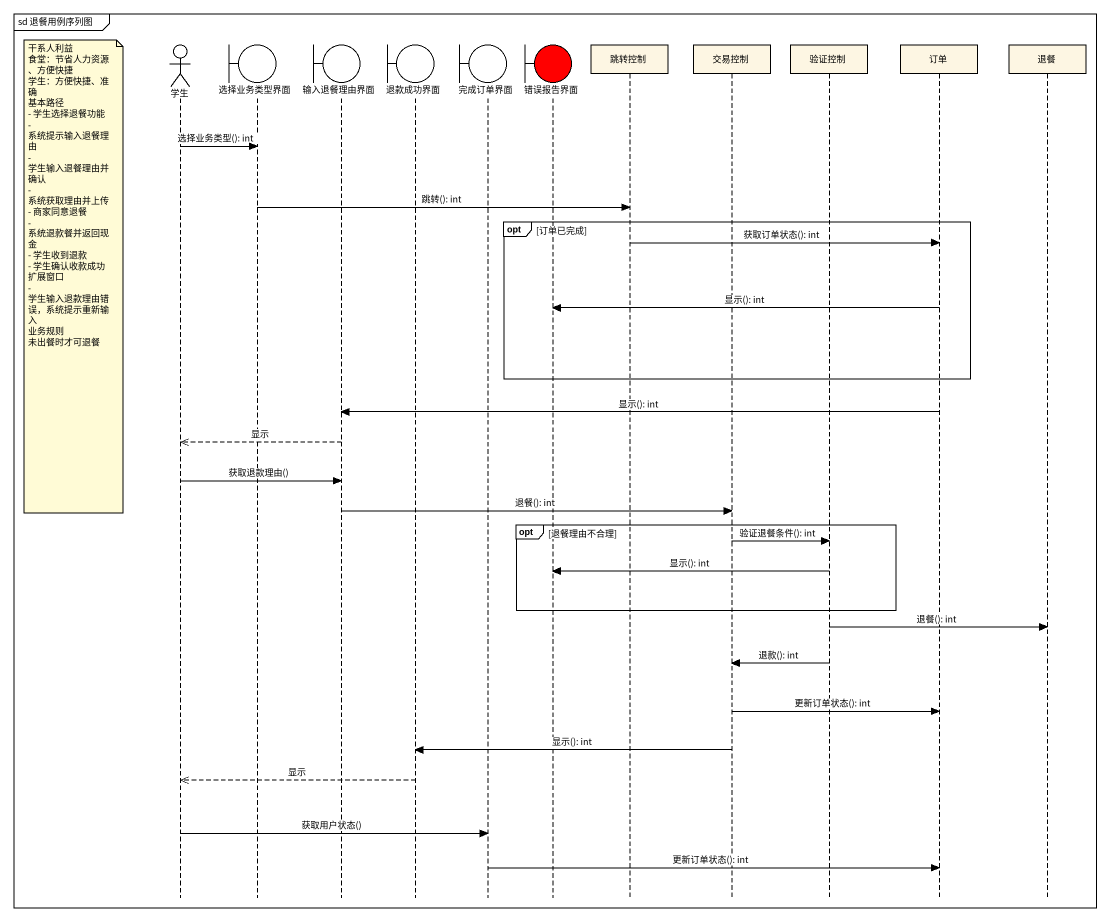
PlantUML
@startuml
mainframe sd 退餐用例序列图
hide footbox
actor 学生
boundary 选择业务类型界面
boundary 输入退餐理由界面
boundary 退款成功界面
boundary 完成订单界面
boundary 错误报告界面 #FF0000
participant 跳转控制
participant 交易控制
participant 验证控制
participant 订单
participant 退餐

学生 -> 选择业务类型界面 : 选择业务类型(): int
选择业务类型界面 -> 跳转控制 : 跳转(): int
opt 订单已完成
  跳转控制 -> 订单 : 获取订单状态(): int
  note left of 学生
    干系人利益
    食堂：节省人力资源、方便快捷
    学生：方便快捷、准确
    基本路径
    - 学生选择退餐功能
    - 系统提示输入退餐理由
    - 学生输入退餐理由并确认
    - 系统获取理由并上传
    - 商家同意退餐
    - 系统退款餐并返回现金
    - 学生收到退款
    - 学生确认收款成功
    扩展窗口
    - 学生输入退款理由错误，系统提示重新输入
    业务规则
    未出餐时才可退餐
  end note
  订单 -> 错误报告界面 : 显示(): int
end
订单 -> 输入退餐理由界面 : 显示(): int
输入退餐理由界面 -->> 学生 : 显示
学生 -> 输入退餐理由界面 : 获取退款理由()
输入退餐理由界面 -> 交易控制 : 退餐(): int
opt 退餐理由不合理
  交易控制 -> 验证控制 : 验证退餐条件(): int
  验证控制 -> 错误报告界面 : 显示(): int
end
验证控制 -> 退餐 : 退餐(): int
验证控制 -> 交易控制 : 退款(): int
交易控制 -> 订单 : 更新订单状态(): int
交易控制 -> 退款成功界面 : 显示(): int
退款成功界面 -->> 学生 : 显示
学生 -> 完成订单界面 : 获取用户状态()
完成订单界面 -> 订单 : 更新订单状态(): int
@enduml
